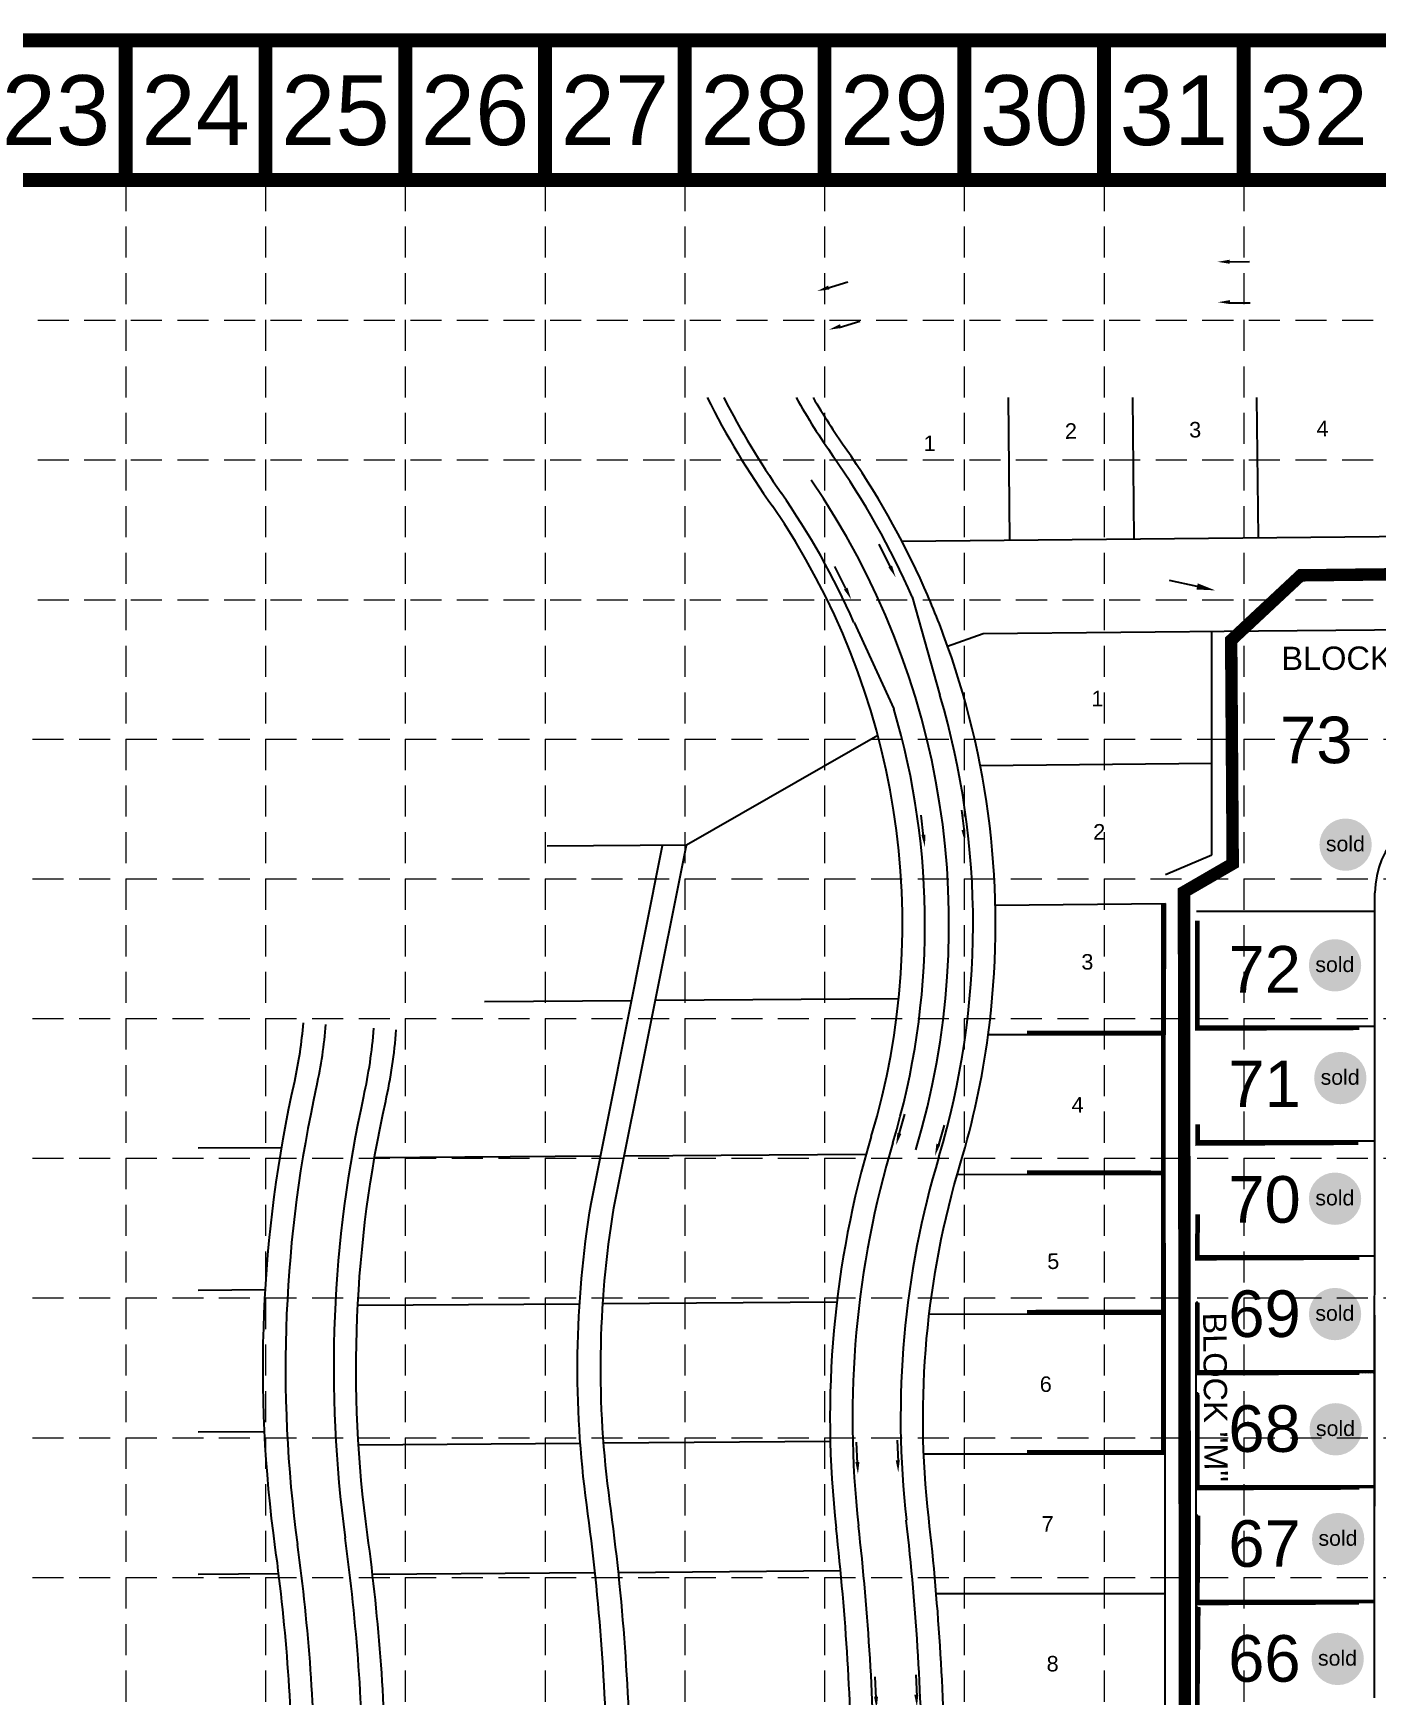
# Model space of a CAD drawing. Header units: inches. Extents: x 2468858 to 2474627, y 7110391 to 7114000.
# Drawn here: x 2470963 to 2471828, y 7112930 to 7114000 of the extents above; entities that cross this region are included whole.
import ezdxf
from ezdxf.enums import TextEntityAlignment as Align

# ---------------------------------------------------------------- set-up
doc = ezdxf.new("R2010")
doc.units = ezdxf.units.IN
doc.header["$MEASUREMENT"] = 0
doc.linetypes.add('HIDDEN', pattern=[0.375, 0.25, -0.125])
for name, color, linetype in [('AROW', 250, 'Continuous'), ('BASE', 7, 'Continuous'), ('BLOCKNO', 250, 'Continuous'), ('EROSION BLANKET', 84, 'Continuous'), ('ex-row', 1, 'Continuous'), ('EXIST', 250, 'Continuous'), ('EXPVMT', 250, 'Continuous'), ('FLOW', 250, 'Continuous'), ('GRID', 254, 'HIDDEN'), ('LIMITS OF DISTUBANCE', 1, 'HIDDEN'), ('LOT', 250, 'Continuous'), ('LOTNO', 250, 'Continuous'), ('PWall 2', 7, 'Continuous'), ('SODDED LOT', 2, 'Continuous'), ('SROW', 250, 'Continuous'), ('WALL', 21, 'HIDDEN')]:
    doc.layers.add(name, color=color, linetype=linetype)
doc.styles.add('ryland', font='ARIAL.TTF', dxfattribs={"height": 25})
doc.styles.get("Standard").update_dxf_attribs({"font": 'ARIAL.TTF'})
pattern_1 = [(45, (0, 0), (-2.6516504294, 2.6516504294), [])]
pattern_2 = [(45, (0, 0), (-0.88388347648, 0.88388347648), [])]

# ---------------------------------------------------------------- blocks, each defined once
blk = doc.blocks.new('1DA')
at = {"layer": 'FLOW'}
for p, q in [((7.2, 16), (23.1, 16)), ((7.2, -16), (23.1, -16))]:
    blk.add_line(p, q, dxfattribs=at)
for points in [[(7.2, 14.7), (7.2, 17.3), (-0.7, 16)], [(7.2, -17.3), (7.2, -14.7), (-0.7, -16)]]:
    blk.add_solid(points, dxfattribs=at)
blk = doc.blocks.new('1DB')
at = {"layer": 'FLOW'}
for p, q in [((6.2, 13), (20.1, 13)), ((6.2, -13.5), (20.1, -13.5))]:
    blk.add_line(p, q, dxfattribs=at)
for points in [[(7.3, 11.7), (7.3, 14.3), (-0.6, 13)], [(7.3, -14.3), (7.3, -11.7), (-0.6, -13)]]:
    blk.add_solid(points, dxfattribs=at)
blk = doc.blocks.new('Sold')
h = blk.add_hatch(color=7)
h.paths.add_polyline_path([(38.8, 18.8, 1), (0.5, 18.8, 1)])
h.paths.add_polyline_path([(2.4, 10.9), (36.6, 10.9), (36.6, 27.9), (2.4, 27.9)], flags=24)
at = {"layer": 'BASE', "color": 7, "style": 'ryland'}
blk.add_text('sold', height=11.13, dxfattribs=at).set_placement((19.5, 13.9), align=Align.CENTER)

msp = doc.modelspace()

# ---------------------------------------------------------------- hatches: boundary and pattern name
at = {"layer": 'PWall 2'}
h = msp.add_hatch(dxfattribs=at)
h.set_pattern_fill('ANSI31', color=4, scale=10, style=0)
h.set_pattern_definition(pattern_2)
h.paths.add_polyline_path([(2471691.3, 7113085.7), (2471691.3, 7113084.7), (2471692.3, 7113084.7), (2471692.3, 7113220.5), (2471691.3, 7113220.5)])
h = msp.add_hatch(dxfattribs=at)
h.set_pattern_fill('ANSI31', color=4, scale=10, style=0)
h.set_pattern_definition(pattern_2)
h.paths.add_polyline_path([(2471713.3, 7113138.2), (2471712.3, 7113138.2), (2471712.3, 7113137.2), (2471827.3, 7113137.1), (2471827.3, 7113138.1)])
h.paths.add_polyline_path([(2471713.3, 7113182.2), (2471712.3, 7113182.2), (2471712.3, 7113138.2), (2471713.3, 7113138.2)])
h = msp.add_hatch(dxfattribs=at)
h.set_pattern_fill('ANSI31', color=4, scale=10, style=0)
h.set_pattern_definition(pattern_2)
h.paths.add_polyline_path([(2471691.3, 7113175.9), (2471691.3, 7113176.9), (2471609, 7113176.9), (2471609, 7113175.9)])
h = msp.add_hatch(dxfattribs=at)
h.set_pattern_fill('ANSI31', color=4, scale=10, style=0)
h.set_pattern_definition(pattern_2)
h.paths.add_polyline_path([(2471713.3, 7113124.2), (2471712.3, 7113124.2), (2471712.3, 7113064.2), (2471713.3, 7113064.2)])
h.paths.add_polyline_path([(2471713.8, 7113064.2), (2471713.8, 7113063.2), (2471827.3, 7113063.1), (2471827.3, 7113064.1)])
h = msp.add_hatch(dxfattribs=at)
h.set_pattern_fill('ANSI31', color=4, scale=10, style=0)
h.set_pattern_definition(pattern_2)
h.paths.add_polyline_path([(2471609.4, 7113085.7), (2471609.4, 7113084.7), (2471691.3, 7113084.7), (2471691.3, 7113085.7)])
h = msp.add_hatch(dxfattribs=at)
h.set_pattern_fill('ANSI31', color=4, scale=10, style=0)
h.set_pattern_definition(pattern_2)
h.paths.add_polyline_path([(2471827.2, 7112989.1), (2471827.2, 7112990.1), (2471713.8, 7112990.2), (2471713.8, 7112989.2)])
h.paths.add_polyline_path([(2471713.8, 7112989.2), (2471713.8, 7112990.2), (2471713.2, 7112990.2), (2471712.2, 7112990.2), (2471712.2, 7112989.2)])
h.paths.add_polyline_path([(2471713.3, 7113045.2), (2471712.3, 7113045.2), (2471712.2, 7112990.2), (2471713.2, 7112990.2)])
h = msp.add_hatch(dxfattribs=at)
h.set_pattern_fill('ANSI31', color=4, scale=10, style=0)
h.set_pattern_definition(pattern_2)
h.paths.add_polyline_path([(2471827.5, 7112915.1, -0.000758), (2471827.4, 7112916.1), (2471713.8, 7112916.2), (2471713.8, 7112915.2)])
h.paths.add_polyline_path([(2471713.2, 7112986.2), (2471712.2, 7112986.2), (2471712.2, 7112916.2), (2471713.2, 7112916.2)])
at = {"layer": 'SODDED LOT'}
h = msp.add_hatch(dxfattribs=at)
h.set_pattern_fill('ANSI31', color=256, scale=30, style=0)
h.set_pattern_definition(pattern_1)
h.paths.add_polyline_path([(2473645.4, 7113690.7), (2473645, 7113704.6), (2473380.1, 7113706.2), (2473375.6, 7113692.3), (2473381.7, 7113694.8), (2473634.3, 7113693.9)])
h.paths.add_polyline_path([(2473661.8, 7113026.9), (2473687.5, 7113025.6), (2473728.5, 7113019.3), (2473771.1, 7113012.6), (2473800.8, 7113000.6), (2473816.1, 7112992), (2473817.6, 7112992.3), (2473826.6, 7112959), (2473778.3, 7112869.4), (2473754.2, 7112818.3), (2473704.9, 7112707.3), (2473675.9, 7112628.5), (2473649.4, 7112551.6), (2473609.4, 7112401.1), (2473622, 7112397.2), (2473660.2, 7112541.4), (2473687, 7112623.6), (2473721, 7112714), (2473756.5, 7112795.8), (2473776.2, 7112842.1), (2473803.7, 7112892.8), (2473821.3, 7112931.8), (2473838.2, 7112953.9), (2473843.8, 7112970.4), (2473841.6, 7112985), (2473834.4, 7112995.8), (2473821.8, 7113003.5), (2473803.5, 7113011.6), (2473780.8, 7113020.1), (2473754.2, 7113027.8), (2473717.9, 7113032.7), (2473683.7, 7113037.8), (2473675.2, 7113037.5), (2473668.5, 7113034.7), (2473663, 7113029)])
h.paths.add_polyline_path([(2473971.5, 7113199.8), (2473953.3, 7113211.9), (2473941.2, 7113192.1), (2473861.1, 7113065.6), (2473810.5, 7113087.5), (2473761.2, 7113101.5), (2473721, 7113107), (2473697.2, 7113110.4), (2473674.1, 7113113.7), (2473679.5, 7113105.3), (2473686.7, 7113099.9), (2473703.5, 7113097.6), (2473742.5, 7113092.2), (2473787.4, 7113083.2), (2473826.4, 7113070), (2473851, 7113058.6), (2473862.4, 7113053.2), (2473874.4, 7113053.5), (2473885.8, 7113058.3), (2473896, 7113069.7), (2473937.9, 7113137.7), (2473969.9, 7113198.6)])
h.paths.add_polyline_path([(2474189.4, 7113705.6), (2474212.7, 7113695.3), (2474173.1, 7113585.5), (2474125.5, 7113471.6), (2474078.4, 7113374), (2473995.2, 7113231.4), (2473980.7, 7113211.8), (2473961.7, 7113224.1), (2474019.2, 7113316.2), (2474060, 7113393.3), (2474123.1, 7113525), (2474155.5, 7113608.2)])
h.paths.add_polyline_path([(2472149.9, 7113580.6), (2472139.1, 7113587.3), (2472148.3, 7113599.5), (2472130, 7113617.4), (2472301, 7113620.9), (2472421, 7113670.5), (2472435.9, 7113657.7), (2472418.5, 7113656.7), (2472386.3, 7113644.4), (2472349.6, 7113630.6), (2472301, 7113613.8), (2472253.5, 7113608.2), (2472206, 7113607.7), (2472182, 7113606.7), (2472168.8, 7113602.6), (2472156, 7113590.3)])
h.paths.add_polyline_path([(2472770.9, 7113693.3), (2472783.8, 7113696.4), (2473029.2, 7113695.4), (2473046.2, 7113689.7), (2473045.7, 7113705.7), (2472771.5, 7113707.2)])
h.paths.add_polyline_path([(2472613.3, 7113048.1), (2472742.6, 7113047.9), (2472742.9, 7112984.1), (2472740.2, 7112975), (2472732.2, 7112966.8), (2472722.7, 7112964.6), (2472628.3, 7112964.8), (2472620.3, 7112967.7), (2472615.7, 7112974.1), (2472614.1, 7112982.3), (2472613.3, 7112995.2)])
h.paths.add_polyline_path([(2471336.5, 7111475.4), (2471335.5, 7111275.4), (2470491.7, 7111254.3), (2470479.6, 7111328.9), (2470466, 7111461.6), (2470553.4, 7111470.9), (2470638.4, 7111473.1)])
h.paths.add_polyline_path([(2473446.7, 7112356.5), (2473471.9, 7112308.5), (2473532.9, 7112257.2), (2473501.2, 7112186.4), (2473329.5, 7112103.4), (2473116.2, 7112035.9), (2473103.2, 7112106.7), (2473072.6, 7112126.6), (2472815.1, 7111934.9), (2472802.3, 7111780.7), (2472622.3, 7111675.2), (2472617.6, 7111803.7), (2472501, 7111721.1), (2472320.8, 7111594.4), (2472182.9, 7111519), (2472068.9, 7111484.1), (2471932.9, 7111463.9), (2471923.7, 7111337), (2471693.8, 7111327.9), (2471696.1, 7111477.6), (2471836.9, 7111477.6), (2471858.8, 7111468.5), (2471876.6, 7111467.9), (2471898.1, 7111477.9), (2471906.2, 7111490.4), (2471909.4, 7111504.1), (2471908.1, 7111517.8), (2471903.7, 7111528.8), (2471899.7, 7111538.8), (2471899.8, 7111997.7), (2471902.8, 7112006.8), (2471908.6, 7112013.1), (2471915.2, 7112016.5), (2471926.3, 7112016.5), (2472502.6, 7112016.2), (2472510, 7112015), (2472516.2, 7112010.3), (2472519.9, 7112006.2), (2472597.2, 7111900.3), (2472601.6, 7111894), (2472602, 7111890.8), (2472602, 7111885.9), (2472602.1, 7111880.6), (2472603.5, 7111873.5), (2472605.5, 7111864.1), (2472610.9, 7111855.3), (2472618.7, 7111847.7), (2472625.7, 7111842.7), (2472634.1, 7111839.5), (2472648.2, 7111837.2), (2472661, 7111839.4), (2472670.8, 7111843.9), (2472681.2, 7111852.2), (2472689.3, 7111863.7), (2472693.2, 7111876.1), (2472698.5, 7111882.8), (2472979.5, 7112088.7), (2473047.7, 7112135.3), (2473102.1, 7112161.2), (2473168.6, 7112185.4), (2473235.5, 7112199.4), (2473287, 7112219.4), (2473338.9, 7112250.4), (2473378, 7112286.6), (2473406.7, 7112322.3), (2473435, 7112369.6)])
h.paths.add_polyline_path([(2469394.7, 7112321.7), (2469408.6, 7112317.4), (2469404.6, 7112306.5), (2469398.3, 7112300.5), (2469390.6, 7112297.1), (2469383.9, 7112297.7), (2469371.4, 7112301.1), (2469261.6, 7112337.8), (2469252.6, 7112344), (2469246.9, 7112352.9), (2469243.9, 7112361.1), (2469244.3, 7112369.4), (2469247, 7112379.9), (2469254.1, 7112392.3), (2469258.6, 7112404.8), (2469259.9, 7112414), (2469268.3, 7112441.1), (2469285.1, 7112497.6), (2469297.5, 7112549.9), (2469306, 7112604.2), (2469344, 7112603.8), (2469331.6, 7112539.5), (2469306, 7112437.9), (2469285.5, 7112378.6), (2469297.1, 7112353.4)])
h.paths.add_polyline_path([(2469215.2, 7111699.1), (2469133.2, 7111698.8), (2469133.1, 7111837.4), (2469136.8, 7111854.1), (2469131.5, 7111869.1), (2469132.5, 7111935.1), (2469148.8, 7112051.4), (2469175.4, 7112146.9), (2469214.1, 7112259.8), (2469218.2, 7112266.7), (2469223.7, 7112271.9), (2469228.8, 7112275.2), (2469234.9, 7112277.1), (2469242.6, 7112277.4), (2469249.2, 7112276), (2469256.5, 7112274.1), (2469362.5, 7112239.2), (2469368.9, 7112235.1), (2469372.1, 7112231.5), (2469374.6, 7112225), (2469375.6, 7112217), (2469372.6, 7112206.8), (2469260.7, 7112244.7), (2469237.6, 7112231.8), (2469223.9, 7112159.5), (2469213.8, 7112077.5), (2469211.8, 7111997.4), (2469212.6, 7111919.3)])
edge = h.paths.add_edge_path()
edge.add_line((2469946.7, 7111538.5), (2469944.9, 7111523.5))
edge.add_line((2469944.9, 7111523.5), (2469929.5, 7111368.5))
edge.add_line((2469929.5, 7111368.5), (2469627.8, 7111363.4))
edge.add_line((2469627.8, 7111363.4), (2469640.1, 7111528.6))
edge.add_line((2469640.1, 7111528.6), (2469611.1, 7111529))
edge.add_line((2469611.1, 7111529), (2469563.6, 7111542.1))
edge.add_line((2469563.6, 7111542.1), (2469395.7, 7111608.8))
edge.add_line((2469395.7, 7111608.8), (2469312.3, 7111524.8))
edge.add_line((2469312.3, 7111524.8), (2469259.9, 7111580.2))
edge.add_line((2469259.9, 7111580.2), (2469329, 7111646.4))
edge.add_line((2469329, 7111646.4), (2469327.6, 7111656.7))
edge.add_line((2469327.6, 7111656.7), (2469327.3, 7111668))
edge.add_line((2469327.3, 7111668), (2469328.7, 7111676.3))
edge.add_line((2469328.7, 7111676.3), (2469331.6, 7111684.9))
edge.add_line((2469331.6, 7111684.9), (2469335.7, 7111692))
edge.add_line((2469335.7, 7111692), (2469336.9, 7111699.7))
edge.add_line((2469336.9, 7111699.7), (2469350.6, 7111699.9))
edge.add_line((2469350.6, 7111699.9), (2469349.1, 7111695.2))
edge.add_line((2469349.1, 7111695.2), (2469344.3, 7111688.2))
edge.add_line((2469344.3, 7111688.2), (2469339.9, 7111679.8))
edge.add_arc((2469382.6, 7111663), 45.9, 158.5343, 290.6104)
edge.add_arc((2469402.9, 7111601.9), 18.6, 61.3608, 102.7575, ccw=False)
edge.add_line((2469411.8, 7111618.2), (2469554, 7111560.9))
edge.add_line((2469554, 7111560.9), (2469580.4, 7111552.5))
edge.add_line((2469580.4, 7111552.5), (2469597.9, 7111547.8))
edge.add_line((2469597.9, 7111547.8), (2469618.8, 7111543.8))
edge.add_line((2469618.8, 7111543.8), (2469652.8, 7111539.9))
edge.add_line((2469652.8, 7111539.9), (2469703, 7111539.9))
edge.add_line((2469703, 7111539.9), (2469903.7, 7111540.6))
edge.add_line((2469903.7, 7111540.6), (2469929.6, 7111539.8))
edge.add_line((2469929.6, 7111539.8), (2469946.7, 7111538.5))
at = {"layer": 'SODDED LOT', "linetype": 'Continuous', "ltscale": 300}
h = msp.add_hatch(dxfattribs=at)
h.set_pattern_fill('ANSI31', color=256, scale=30, style=0)
h.set_pattern_definition(pattern_1)
h.paths.add_polyline_path([(2473499.3, 7113199.9), (2473457.2, 7113199.9), (2473369.8, 7113199.9), (2473369.8, 7113163.5), (2473369.6, 7113150.7), (2473369.2, 7113137.5), (2473383.3, 7113137.2), (2473498.6, 7113130.7), (2473498.8, 7113139), (2473499.2, 7113153.2), (2473499.3, 7113199.9)])
h.paths.add_polyline_path([(2472496.8, 7112937.6), (2472496.3, 7112809), (2472417.2, 7112809.2), (2472416.2, 7112808.1), (2472368.2, 7112808.1), (2472368.1, 7112937.6)])
h.paths.add_polyline_path([(2473204.8, 7112780.7), (2473205.3, 7112780.1), (2473207.5, 7112775.8), (2473208.1, 7112771.3), (2473206.9, 7112766.3), (2473199, 7112743.8), (2473183, 7112698.2), (2473175, 7112675.1), (2473173.6, 7112671.6), (2473171.1, 7112666), (2473167.7, 7112662.1), (2473163.7, 7112659.7), (2473158.9, 7112657.5), (2473154.9, 7112656.9), (2473147.2, 7112658), (2473130, 7112661.6), (2473112, 7112664.3), (2473092.8, 7112665.9), (2473081.1, 7112666.3), (2473081.1, 7112680.4), (2473081.2, 7112794.9), (2473152.5, 7112795), (2473194.5, 7112785), (2473200.8, 7112783.3), (2473204.7, 7112780.8)])
h.paths.add_polyline_path([(2472761.3, 7112788.7), (2472761.3, 7112666.6), (2472633.1, 7112666.6), (2472633.2, 7112788.5), (2472761.3, 7112788.7)])
edge = h.paths.add_edge_path()
edge.add_line((2472938.5, 7112551.5), (2472913.5, 7112547.8))
edge.add_line((2472913.5, 7112547.8), (2472806.4, 7112532.3))
edge.add_line((2472806.4, 7112532.3), (2472804.6, 7112545.5))
edge.add_line((2472804.6, 7112545.5), (2472803.9, 7112551.1))
edge.add_line((2472803.9, 7112551.1), (2472802.1, 7112577.6))
edge.add_line((2472802.1, 7112577.6), (2472801, 7112578.5))
edge.add_line((2472801, 7112578.5), (2472800.5, 7112598.7))
edge.add_line((2472800.5, 7112598.7), (2472801, 7112617.3))
edge.add_line((2472801, 7112617.3), (2472801.6, 7112625))
edge.add_arc((2472817.3, 7112623.8), 15.8, 87.1917, 175.7617, ccw=False)
edge.add_line((2472818.1, 7112639.6), (2472859.2, 7112639.3))
edge.add_line((2472859.2, 7112639.3), (2472915.2, 7112639.5))
edge.add_arc((2472915.2, 7112619.6), 19.9, 0.4983, 90.1313, ccw=False)
edge.add_line((2472935.1, 7112619.7), (2472935.1, 7112607.8))
edge.add_line((2472935.1, 7112607.8), (2472935.2, 7112599.6))
edge.add_line((2472935.2, 7112599.6), (2472935.2, 7112592.5))
edge.add_line((2472935.2, 7112592.5), (2472935.4, 7112589.8))
edge.add_line((2472935.4, 7112589.8), (2472935.7, 7112579))
edge.add_line((2472935.7, 7112579), (2472935.9, 7112574.7))
edge.add_line((2472935.9, 7112574.7), (2472937.1, 7112562.3))
edge.add_line((2472937.1, 7112562.3), (2472938.5, 7112551.4))
edge.add_line((2472938.5, 7112551.4), (2472938.5, 7112551.5))
edge = h.paths.add_edge_path()
edge.add_line((2471965.3, 7112666.8), (2471945.8, 7112666.8))
edge.add_line((2471945.8, 7112666.8), (2471905, 7112666.7))
edge.add_line((2471905, 7112666.7), (2471897.8, 7112666.8))
edge.add_arc((2471897.9, 7112687.1), 20.4, 177.7513, 269.4932, ccw=False)
edge.add_line((2471877.6, 7112687.9), (2471877.7, 7112711.5))
edge.add_line((2471877.7, 7112711.5), (2471877.7, 7112779.9))
edge.add_arc((2471893.3, 7112779.8), 15.6, 97.9894, 179.4442, ccw=False)
edge.add_line((2471891.2, 7112795.2), (2471965.4, 7112795.3))
edge.add_line((2471965.4, 7112795.3), (2471965.1, 7112781.9))
edge.add_line((2471965.1, 7112781.9), (2471965.3, 7112666.7))
edge.add_line((2471965.3, 7112666.7), (2471965.3, 7112666.8))
h.paths.add_polyline_path([(2471739, 7112489.2), (2471738.9, 7112362.1), (2471849.7, 7112339), (2471850.9, 7112344.2), (2471852.3, 7112347.7), (2471854.3, 7112352.4), (2471858.6, 7112358.7), (2471863.5, 7112363.8), (2471867.3, 7112368.1), (2471869.1, 7112372.1), (2471869.6, 7112376.4), (2471868.9, 7112381), (2471865.3, 7112390.8), (2471846.1, 7112438.2), (2471845, 7112441.1), (2471843.8, 7112445.4), (2471843.7, 7112450.7), (2471844.7, 7112455.2), (2471852.5, 7112477.3), (2471854.4, 7112482.3), (2471857, 7112487.6), (2471854.8, 7112489), (2471739, 7112489.2)])
h.paths.add_polyline_path([(2472036.2, 7112493.1), (2472036.2, 7112488.5), (2472036.2, 7112358.6), (2471963.2, 7112358.7), (2471962.1, 7112493.2), (2472036.3, 7112493.2)])
h.paths.add_polyline_path([(2472258.2, 7112493.1), (2472258.2, 7112488), (2472259.2, 7112358.6), (2472333.1, 7112358.6), (2472332.2, 7112493.1), (2472258.2, 7112493.1)])
h.paths.add_polyline_path([(2472440.1, 7112320.1), (2472440, 7112331.6), (2472366.2, 7112331.6), (2472366, 7112197), (2472440.1, 7112197.1), (2472440, 7112203), (2472440.1, 7112320)])
h.paths.add_polyline_path([(2472303.3, 7113176.1), (2472270, 7113176.1), (2472173.8, 7113176), (2472173.8, 7113112), (2472193.9, 7113112), (2472303.2, 7113112.1), (2472303.3, 7113176)])
h.paths.add_polyline_path([(2472005.3, 7113112.2), (2471995.4, 7113112.2), (2471872.8, 7113112.2), (2471872.8, 7113048), (2471896.5, 7113048.2), (2472005.2, 7113048.1), (2472005.3, 7113112.2)])
edge = h.paths.add_edge_path()
edge.add_line((2472807.6, 7112126.6), (2472817, 7112133.3))
edge.add_line((2472817, 7112133.3), (2472856.2, 7112079.7))
edge.add_line((2472856.2, 7112079.7), (2472864.1, 7112068.8))
edge.add_arc((2472848.7, 7112055.9), 20.1, -53.2713, 39.7262, ccw=False)
edge.add_line((2472860.7, 7112039.8), (2472849.3, 7112031.4))
edge.add_line((2472849.3, 7112031.4), (2472763.8, 7111968.9))
edge.add_line((2472763.8, 7111968.9), (2472748.8, 7111988.4))
edge.add_line((2472748.8, 7111988.4), (2472706, 7112047.2))
edge.add_line((2472706, 7112047.2), (2472698.8, 7112048.3))
edge.add_line((2472698.8, 7112048.3), (2472694.8, 7112049.4))
edge.add_line((2472694.8, 7112049.4), (2472696.8, 7112052.5))
edge.add_line((2472696.8, 7112052.5), (2472698.1, 7112057.3))
edge.add_line((2472698.1, 7112057.3), (2472698.5, 7112059.1))
edge.add_line((2472698.5, 7112059.1), (2472698.5, 7112063.1))
edge.add_line((2472698.5, 7112063.1), (2472698.5, 7112064.6))
edge.add_line((2472698.5, 7112064.6), (2472697.8, 7112067.8))
edge.add_line((2472697.8, 7112067.8), (2472701.8, 7112068))
edge.add_line((2472701.8, 7112068), (2472723, 7112064.7))
edge.add_line((2472723, 7112064.7), (2472807.7, 7112126.6))
edge.add_line((2472807.7, 7112126.6), (2472807.6, 7112126.6))

# ---------------------------------------------------------------- linework, layer by layer
at = {"layer": 'AROW'}
for p, q in [((2471752.4, 7113614.8), (2472189.9, 7113619)), ((2471692.3, 7113354.6), (2471692.4, 7113439.3))]:
    msp.add_line(p, q, dxfattribs=at)
at = {"layer": 'BASE', "const_width": 9}
for points in [[(2468862.9, 7110395.2), (2474622.9, 7110395.2), (2474622.9, 7113995.2), (2468862.9, 7113995.2)], [(2468952.9, 7110485.2), (2474532.9, 7110485.2), (2474532.9, 7113905.2), (2468952.9, 7113905.2)]]:
    msp.add_lwpolyline(points, close=True, dxfattribs=at)
for points in [[(2471022.9, 7113905.2), (2471022.9, 7113995.2)], [(2471112.9, 7113905.2), (2471112.9, 7113995.2)], [(2471202.9, 7113905.2), (2471202.9, 7113995.2)], [(2471292.9, 7113905.2), (2471292.9, 7113995.2)], [(2471382.9, 7113905.2), (2471382.9, 7113995.2)], [(2471472.9, 7113905.2), (2471472.9, 7113995.2)], [(2471562.9, 7113905.2), (2471562.9, 7113995.2)], [(2471652.9, 7113905.2), (2471652.9, 7113995.2)], [(2471742.9, 7113905.2), (2471742.9, 7113995.2)]]:
    msp.add_lwpolyline(points, dxfattribs=at)
at = {"layer": 'ex-row', "color": 7}
for p, q in [((2471692.1, 7112612.2), (2471692.3, 7113174.2)), ((2471827.2, 7112927.9), (2471827.3, 7113174.2))]:
    msp.add_line(p, q, dxfattribs=at)
at = {"layer": 'EXIST', "color": 252}
for p, q in [((2471592.3, 7113673.3), (2471591.4, 7113765.1)), ((2471672.3, 7113674.1), (2471671.4, 7113765.1)), ((2471752.3, 7113674.9), (2471751.4, 7113765.1)), ((2471522.7, 7113672.7), (2472286.9, 7113679.9)), ((2471552.2, 7113605), (2471575.1, 7113613.2)), ((2471575.1, 7113613.2), (2471752.4, 7113614.8)), ((2471722.4, 7113470.6), (2471722.4, 7113614.6)), ((2471507.3, 7113547.4), (2471384, 7113476.9)), ((2471573.2, 7113528.2), (2471722.4, 7113529.6)), ((2471384, 7113476.9), (2471294.3, 7113476.2)), ((2471692.4, 7113457.9), (2471722.4, 7113470.6)), ((2471582.9, 7113438.2), (2471692.4, 7113439.3)), ((2471348.6, 7113376.6), (2471254, 7113375.9)), ((2471520.6, 7113377.9), (2471364, 7113376.7)), ((2471692.3, 7113354.6), (2471578.3, 7113354.7)), ((2471123.3, 7113282), (2471069.6, 7113281.6)), ((2471499.6, 7113277.7), (2471344, 7113276.6)), ((2471328.6, 7113276.5), (2471183, 7113275.4)), ((2471692.3, 7113264.6), (2471558.3, 7113264.7)), ((2471112.8, 7113190.5), (2471069.6, 7113190.1)), ((2471314.9, 7113181.3), (2471172.3, 7113180.3)), ((2471480.8, 7113182.6), (2471330.2, 7113181.5)), ((2471692.3, 7113174.6), (2471540.3, 7113174.7)), ((2471712.2, 7112842.2), (2471712.3, 7113174.2)), ((2471112.3, 7113099), (2471069.6, 7113098.7)), ((2471315.4, 7113091.6), (2471172.8, 7113090.5)), ((2471476.6, 7113092.8), (2471330.6, 7113091.7)), ((2471692.3, 7113084.6), (2471536.8, 7113084.7)), ((2471692.3, 7113084.7), (2471609.4, 7113084.7)), ((2471121.4, 7113007.6), (2471069.6, 7113007.2)), ((2471324.4, 7113008.2), (2471181.8, 7113007.1)), ((2471483.3, 7113009.4), (2471340.2, 7113008.3)), ((2471692.3, 7112994.6), (2471544.9, 7112994.7)), ((2471692.3, 7112994.7), (2471609.4, 7112994.7))]:
    msp.add_line(p, q, dxfattribs=at)
for points in [[(2471552.2, 7113605, 0.01902), (2471537.1, 7113642.8, 0.179184)], [(2471578.3, 7113354.7, 0.1193), (2471552.2, 7113605, 0.179184)], [(2471333.5, 7112819.3), (2471333.2, 7112865.8, 0.032159), (2471319.8, 7113052, -0.075333), (2471322.6, 7113246), (2471368.6, 7113476.7)], [(2471348.5, 7112818.3), (2471348.2, 7112865.9, 0.032159), (2471334.7, 7113054, -0.075236), (2471337.3, 7113243.3), (2471384, 7113476.9)], [(2471130.9, 7112836.5), (2471130.7, 7112864.3, 0.03216), (2471119.2, 7113024.5, -0.089134), (2471131.7, 7113324.9, 0.035242), (2471137.3, 7113362.5, 0.035242)], [(2471190.9, 7112838.8), (2471190.7, 7112864.7, 0.03216), (2471178.6, 7113032.6, -0.089134), (2471190.3, 7113311.9, 0.035242), (2471197.1, 7113357.8, 0.035242)], [(2471550.9, 7112838.5), (2471550.7, 7112867.5, 0.026444), (2471540, 7113043.7, -0.101602), (2471560.5, 7113272, 0.039565), (2471578.3, 7113354.7, 0.179184)]]:
    msp.add_lwpolyline(points, format="xyb", dxfattribs=at)
for centre, radius, start, end in [((2471871.3, 7114002.3), 530, 206.5835, 215.4523), ((2471871.3, 7114002.3), 470, 210.3068, 215.0103), ((2471048.1, 7113425.7), 535, 23.9403, 35.0103), ((2471048.1, 7113425.9), 505, 343.2851, 34.4957), ((2471048.1, 7113425.9), 475, 343.2851, 34.4957), ((2472106.4, 7113108.1), 630, 163.2851, 186.4908), ((2469880.7, 7112854.9), 1610, 0.4318, 6.4908)]:
    msp.add_arc(centre, radius, start, end, dxfattribs=at)
at = {"layer": 'EXPVMT'}
for p, q in [((2471529.4, 7113636.7), (2471547.2, 7113573.4)), ((2471491.9, 7113620.3), (2471517.5, 7113564.6))]:
    msp.add_line(p, q, dxfattribs=at)
for centre, radius, start, end in [((2471871.3, 7114002.3), 520.5, 207.108, 215.0103), ((2471871.3, 7114002.3), 479.5, 209.6455, 215.0103), ((2471048.1, 7113425.7), 525.5, 23.6733, 35.0103), ((2471048.1, 7113425.7), 484.5, 23.675, 35.0103), ((2471048.1, 7113425.9), 520.5, 343.2851, 16.4569), ((2471048.1, 7113425.9), 489.5, 343.2851, 16.4569), ((2470868.2, 7113383.7), 284.5, 347.4254, 355.499), ((2470868.2, 7113383.7), 315.5, 347.4254, 355.499), ((2471961.3, 7113139.9), 835.5, 167.4254, 187.7997), ((2471961.3, 7113139.9), 804.5, 167.4254, 187.7997), ((2472106.4, 7113108.1), 615.5, 163.2851, 186.4908), ((2472106.4, 7113108.1), 584.5, 163.2851, 186.4908), ((2469880.7, 7112854.9), 1655.5, 0.4318, 6.4908), ((2469880.7, 7112854.9), 1624.5, 0.4318, 6.4908), ((2469880.7, 7112854.9), 1264.5, 0.4318, 7.7997), ((2469880.7, 7112854.9), 1295.5, 0.4318, 7.7997)]:
    msp.add_arc(centre, radius, start, end, dxfattribs=at)
at = {"layer": 'FLOW', "color": 7}
msp.add_line((2471712.9, 7113643.4), (2471695, 7113647.3), dxfattribs=at)
at = {"layer": 'FLOW'}
msp.add_line((2471712.9, 7113643.4), (2471695, 7113647.3), dxfattribs=at)
at = {"layer": 'FLOW', "color": 7}
msp.add_solid([(2471713.3, 7113645.4), (2471712.4, 7113641.5), (2471724.6, 7113640.9)], dxfattribs=at)
at = {"layer": 'FLOW'}
msp.add_solid([(2471713.3, 7113645.4), (2471712.4, 7113641.5), (2471724.6, 7113640.9)], dxfattribs=at)
at = {"layer": 'GRID', "color": 252, "linetype": 'HIDDEN', "lineweight": 0, "ltscale": 80}
for p, q in [((2471022.9, 7113905.2), (2471022.9, 7110754.8)), ((2471112.9, 7113905.2), (2471112.9, 7110754.8)), ((2471202.9, 7113905.2), (2471202.9, 7110754.8)), ((2471292.9, 7113905.2), (2471292.9, 7110754.8)), ((2471382.9, 7113905.2), (2471382.9, 7110754.8)), ((2471472.9, 7113905.2), (2471472.9, 7110754.8)), ((2471562.9, 7113905.2), (2471562.9, 7110754.8)), ((2471652.9, 7113905.2), (2471652.9, 7110754.8)), ((2471742.9, 7113905.2), (2471742.9, 7110754.8)), ((2468956.2, 7113814.9), (2474536.2, 7113814.9)), ((2468956.2, 7113724.9), (2474536.2, 7113724.9)), ((2468956.2, 7113634.9), (2474536.2, 7113634.9)), ((2468952.9, 7113545.2), (2474532.9, 7113545.2)), ((2468952.9, 7113455.2), (2474532.9, 7113455.2)), ((2468952.9, 7113365.2), (2474532.9, 7113365.2)), ((2468952.9, 7113275.2), (2474532.9, 7113275.2)), ((2468952.9, 7113185.2), (2474532.9, 7113185.2)), ((2468952.9, 7113095.2), (2474532.9, 7113095.2)), ((2468952.9, 7113005.2), (2474532.9, 7113005.2))]:
    msp.add_line(p, q, dxfattribs=at)
at = {"layer": 'LIMITS OF DISTUBANCE', "ltscale": 300, "const_width": 8}
msp.add_lwpolyline([(2474233.1, 7113740.7), (2472501, 7113744.2), (2472291.5, 7113656.5), (2471779.6, 7113650.6), (2471734.8, 7113608.8), (2471735.8, 7113464.9), (2471704.4, 7113446.7), (2471705.4, 7112622.3), (2469299.8, 7112610.9)], dxfattribs=at)
at = {"layer": 'LOT'}
for p, q in [((2471827.4, 7113434.1), (2471712.4, 7113434.1)), ((2471827.3, 7113360.1), (2471712.3, 7113360.1)), ((2471827.3, 7113286.1), (2471712.3, 7113286.1)), ((2471827.3, 7113212.1), (2471712.3, 7113212.1)), ((2471827.3, 7113138.1), (2471712.3, 7113138.1)), ((2471827.3, 7113064.1), (2471712.3, 7113064.1)), ((2471827.2, 7112990.1), (2471712.2, 7112990.1))]:
    msp.add_line(p, q, dxfattribs=at)
at = {"layer": 'PWall 2', "color": 4}
for p, q in [((2471691.3, 7113085.7), (2471691.3, 7113220.5)), ((2471691.3, 7113220.5), (2471692.3, 7113220.5)), ((2471692.3, 7113084.7), (2471692.3, 7113220.5)), ((2471712.3, 7113137.2), (2471712.3, 7113182.2)), ((2471713.3, 7113182.2), (2471712.3, 7113182.2)), ((2471713.3, 7113138.2), (2471713.3, 7113182.2)), ((2471691.3, 7113176.9), (2471609, 7113176.9)), ((2471609, 7113175.9), (2471609, 7113176.9)), ((2471691.3, 7113175.9), (2471609, 7113175.9)), ((2471827.3, 7113138.1), (2471713.3, 7113138.2)), ((2471827.3, 7113137.1), (2471712.3, 7113137.2)), ((2471712.3, 7113063.2), (2471712.3, 7113124.2)), ((2471712.3, 7113124.2), (2471713.3, 7113124.2)), ((2471713.3, 7113064.2), (2471713.3, 7113124.2)), ((2471691.3, 7113085.7), (2471609.4, 7113085.7)), ((2471609.4, 7113084.7), (2471609.4, 7113085.7)), ((2471692.3, 7113084.7), (2471609.4, 7113084.7)), ((2471827.3, 7113064.1), (2471713.3, 7113064.2)), ((2471827.3, 7113063.1), (2471712.3, 7113063.2)), ((2471712.2, 7112989.2), (2471712.3, 7113045.2)), ((2471713.3, 7113045.2), (2471712.3, 7113045.2)), ((2471713.2, 7112990.2), (2471713.3, 7113045.2)), ((2471827.2, 7112989.1), (2471712.2, 7112989.2)), ((2471827.2, 7112990.1), (2471713.2, 7112990.2)), ((2471712.2, 7112915.2), (2471712.2, 7112986.2)), ((2471713.2, 7112986.2), (2471712.2, 7112986.2)), ((2471713.2, 7112916.2), (2471713.2, 7112986.2))]:
    msp.add_line(p, q, dxfattribs=at)
at = {"layer": 'SROW'}
msp.add_line((2471827.2, 7112927.8), (2471827.4, 7113446.1), dxfattribs=at)
msp.add_arc((2471882.4, 7113446.1), 55, 90.5429, 179.9854, dxfattribs=at)
at = {"layer": 'WALL', "color": 4, "linetype": 'Continuous', "const_width": 3}
for points in [[(2471691.1, 7113085.8), (2471691.2, 7113439.3)], [(2471817.3, 7113359.2), (2471713.1, 7113358.8), (2471713, 7113428.1)], [(2471691.1, 7113355.8), (2471603.4, 7113355.9)], [(2471816.6, 7113285.2), (2471713.2, 7113284.7), (2471713.2, 7113297)], [(2471691.1, 7113265.8), (2471603.4, 7113265.9)], [(2471817.3, 7113211.2), (2471713, 7113210.8), (2471713.2, 7113239.1)], [(2471817.3, 7113137.2), (2471713, 7113136.8), (2471713, 7113182.1)], [(2471691.1, 7113175.8), (2471603.3, 7113175.9)], [(2471817.3, 7113063.2), (2471713, 7113062.8), (2471712.9, 7113124.1)], [(2471691.1, 7113085.8), (2471603.3, 7113085.9)], [(2471817.2, 7112989.2), (2471713, 7112988.8), (2471713.5, 7113045.1)], [(2471817.2, 7112915.2), (2471712.9, 7112914.8), (2471713.6, 7112986.1)]]:
    msp.add_lwpolyline(points, dxfattribs=at)

# ---------------------------------------------------------------- block references
at = {"layer": 'EROSION BLANKET', "xscale": 0.8800000000628643, "yscale": 0.8800000001210719, "zscale": 0.8800000000000001}
for p in [(2471791.2, 7113460.6), (2471784.4, 7113382.9), (2471787.8, 7113310.3), (2471784.4, 7113232.6), (2471784.4, 7113158.3), (2471784.8, 7113084.1), (2471786.4, 7113013.4), (2471786.1, 7112936.2)]:
    msp.add_blockref('Sold', p, dxfattribs=at)
at = {"layer": 'FLOW', "color": 7}
for name, p, rotation in [('1DB', (2471726.7, 7113839.5), 0.5429054434423249), ('1DB', (2471472.5, 7113821.4), 17.03734332748778), ('1DA', (2471504.1, 7113642.8), 116.5468789462049), ('1DB', (2471550.4, 7113477.8), 96.95795535419187), ('1DB', (2471531.7, 7113280.7), 74.46607182498286), ('1DB', (2471507.4, 7113072.9), 92.49038122908189), ('1DB', (2471519.4, 7112921.8), 92.64798372005775)]:
    msp.add_blockref(name, p, dxfattribs=dict(at, rotation=rotation))
at = {"layer": 'FLOW'}
for name, p, rotation in [('1DB', (2471726.7, 7113839.5), 0.5429054434423249), ('1DB', (2471472.5, 7113821.4), 17.03734332748778), ('1DA', (2471504.1, 7113642.8), 116.5468789462049), ('1DB', (2471550.4, 7113477.8), 96.95795535419187), ('1DB', (2471531.7, 7113280.7), 74.46607182498286), ('1DB', (2471507.4, 7113072.9), 92.49038122908189), ('1DB', (2471519.4, 7112921.8), 92.64798372005775)]:
    msp.add_blockref(name, p, dxfattribs=dict(at, rotation=rotation))

# ---------------------------------------------------------------- texts
at = {"layer": 'BASE'}
for s, p in [('23', (2470977.9, 7113950.2)), ('24', (2471067.9, 7113950.2)), ('25', (2471157.9, 7113950.2)), ('26', (2471247.9, 7113950.2)), ('27', (2471337.9, 7113950.2)), ('28', (2471427.9, 7113950.2)), ('29', (2471517.9, 7113950.2)), ('30', (2471607.9, 7113950.2)), ('31', (2471697.9, 7113950.2)), ('32', (2471787.9, 7113950.2))]:
    msp.add_text(s, height=45, dxfattribs=at).set_placement(p, align=Align.MIDDLE_CENTER)
at = {"layer": 'BLOCKNO'}
for rotation, p in [(0.1954, (2471821.7, 7113597.3)), (270.5521, (2471724.7, 7113121.3))]:
    msp.add_text('BLOCK "M"', height=15, rotation=rotation, dxfattribs=at).set_placement(p, align=Align.MIDDLE)
at = {"layer": 'EXIST', "color": 252}
for s, p in [('2', (2471631.6, 7113743.6)), ('3', (2471711.6, 7113744.4)), ('4', (2471793.6, 7113745.2)), ('1', (2471540.6, 7113735.6)), ('4', (2471635.9, 7113309.6)), ('5', (2471620.2, 7113208.8))]:
    msp.add_text(s, height=10, rotation=0.5429, dxfattribs=at).set_placement(p, align=Align.MIDDLE)
for s, p in [('1', (2471648.7, 7113571.3)), ('2', (2471649.8, 7113485.5)), ('3', (2471642.2, 7113401.7)), ('6', (2471615.4, 7113129.7)), ('7', (2471616.6, 7113039.7)), ('8', (2471619.8, 7112949.7))]:
    msp.add_text(s, height=10, dxfattribs=at).set_placement(p, align=Align.MIDDLE)
at = {"layer": 'LOTNO'}
for s, p in [('73', (2471789.6, 7113544.6)), ('72', (2471756.4, 7113397.1)), ('71', (2471756.3, 7113323.1)), ('70', (2471756.3, 7113248.7)), ('69', (2471756.3, 7113175.1)), ('68', (2471756.3, 7113101.1)), ('67', (2471756.3, 7113027.1)), ('66', (2471756.2, 7112953.1))]:
    msp.add_text(s, height=30, dxfattribs=at).set_placement(p, align=Align.MIDDLE)

doc.saveas('drawing.dxf')
